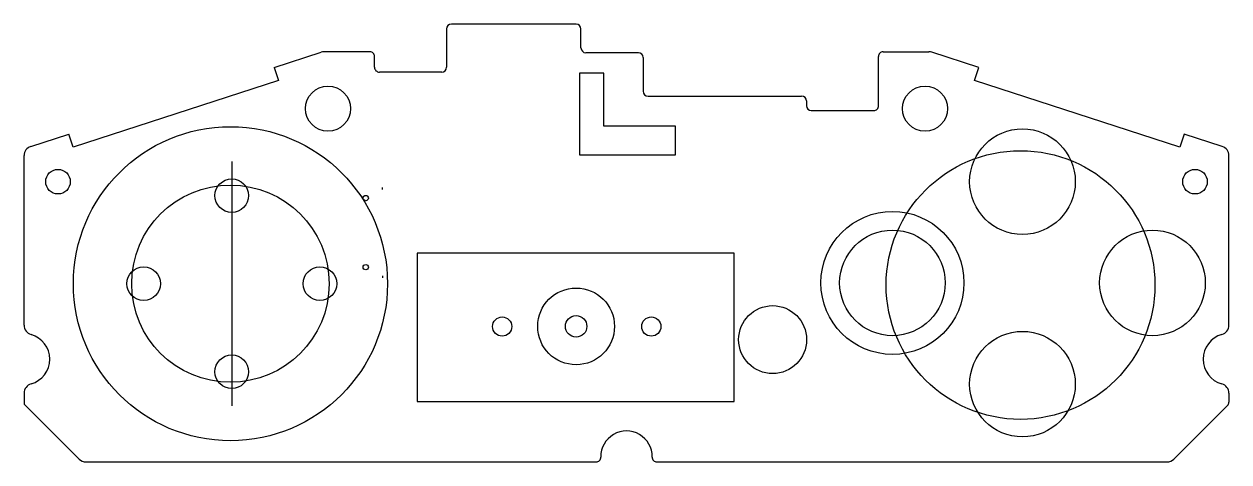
# Model space of a CAD drawing. Header units: millimetres. Extents: x -63 to 63, y -23 to 23.
import ezdxf

# ---------------------------------------------------------------- set-up
doc = ezdxf.new("R2010")
doc.units = ezdxf.units.MM
doc.layers.get('0').update_dxf_attribs({"linetype": 'CONTINUOUS'})

msp = doc.modelspace()

# ---------------------------------------------------------------- linework, layer by layer
for p, q in [((-5.24, 22.81), (-18.24, 22.81)), ((-18.74, 22.31), (-18.74, 18.31)), ((-4.74, 20.33), (-4.74, 22.31)), ((-36.69, 18.3), (-31.81, 19.89)), ((-26.73, 19.93), (-31.5, 19.93)), ((-26.24, 18.32), (-26.23, 19.43)), ((1.24, 19.83), (-4.24, 19.83)), ((1.74, 19.33), (1.74, 15.81)), ((26.25, 14.32), (26.23, 19.43)), ((26.73, 19.93), (31.5, 19.93)), ((36.69, 18.3), (31.81, 19.89)), ((-36.69, 18.3), (-36.24, 16.92)), ((-19.24, 17.81), (-25.74, 17.81)), ((36.24, 16.92), (36.69, 18.3)), ((-36.24, 16.92), (-57.64, 9.97)), ((57.64, 9.97), (36.24, 16.92)), ((2.24, 15.31), (18.24, 15.31)), ((18.74, 14.81), (18.74, 14.31)), ((19.24, 13.81), (25.75, 13.81)), ((-62.05, 10.06), (-58.09, 11.34)), ((-57.64, 9.97), (-58.09, 11.34)), ((58.09, 11.34), (57.64, 9.97)), ((62.05, 10.06), (58.09, 11.34)), ((-62.74, -8.57), (-62.74, 9.11)), ((62.74, -8.57), (62.74, 9.11)), ((-41.11, 8.49), (-41.11, -16.97)), ((-25.41, 5.57), (-25.41, 5.77)), ((-25.41, -3.43), (-25.41, -3.63)), ((-62.74, -15.65), (-62.74, -16.78)), ((62.74, -15.65), (62.74, -16.58)), ((-62.74, -16.78), (-57, -22.52)), ((62.59, -16.93), (57, -22.52)), ((-56.3, -22.81), (-3.17, -22.81)), ((3.17, -22.81), (56.3, -22.81))]:
    msp.add_line(p, q)
for points in [[(-2.35, 17.7), (-4.9, 17.7), (-4.9, 9.19), (5.1, 9.19), (5.1, 12.19), (-2.35, 12.19)], [(11.21, -1.05), (-21.8, -1.05), (-21.8, -16.52), (11.21, -16.52)]]:
    msp.add_lwpolyline(points, close=True)
for centre, radius in [((-31.09, 14), 2.35), ((31.09, 14), 2.35), ((-41.25, -4.24), 16.36), ((41.24, 6.39), 5.5), ((41.04, -4.38), 14), ((-59.21, 6.39), 1.28), ((59.21, 6.39), 1.28), ((-41.11, 4.94), 1.75), ((-41.25, -4.24), 10.28), ((-27.16, 4.68), 0.275), ((27.7, -4.16), 7.45), ((27.7, -4.16), 5.5), ((54.78, -4.16), 5.5), ((-50.29, -4.24), 1.75), ((-31.93, -4.24), 1.75), ((-27.16, -2.52), 0.275), ((-5.25, -8.69), 4), ((15.22, -10.07), 3.54), ((-12.95, -8.71), 1), ((-5.25, -8.69), 1.12), ((2.58, -8.71), 1), ((41.24, -14.71), 5.5), ((-41.11, -13.42), 1.75)]:
    msp.add_circle(centre, radius)
for centre, radius, start, end in [((-18.24, 22.31), 0.5, 90, 180), ((-5.24, 22.31), 0.5, 0, 90), ((-4.24, 20.33), 0.5, 180, 270), ((-31.5, 18.93), 1, 89.9994, 108), ((-26.73, 19.43), 0.5, -0.1979, 89.9994), ((1.24, 19.33), 0.5, 0, 90), ((26.73, 19.43), 0.5, 90.0006, 180.1979), ((31.5, 18.93), 1, 72, 90.0006), ((-25.74, 18.31), 0.5, 179.8021, 270), ((-19.24, 18.31), 0.5, -90, 0), ((2.24, 15.81), 0.5, 180, 270), ((18.24, 14.81), 0.5, 0, 90), ((19.24, 14.31), 0.5, 180, 270), ((25.75, 14.31), 0.5, -90, 0.1979), ((-61.74, 9.11), 1, 108, 180), ((61.74, 9.11), 1, 0, 72), ((-61.74, -8.57), 1, 180, 254.2997), ((61.74, -8.57), 1, -74.2997, 0), ((-62.74, -12.11), 2.67, -74.2997, 74.2997), ((62.74, -12.11), 2.68, 105.7003, 254.2997), ((-61.74, -15.65), 1, 105.7003, 180), ((61.74, -15.65), 1, 0, 74.2997), ((62.24, -16.58), 0.5, -45, 0), ((0, -22.27), 2.68, -0.8359, 180.8359), ((-56.3, -21.81), 1, 225, 270), ((-3.17, -22.31), 0.5, -90, 0.8359), ((3.17, -22.31), 0.5, 179.1641, 270), ((56.3, -21.81), 1, 270, 315)]:
    msp.add_arc(centre, radius, start, end)

doc.saveas('drawing.dxf')
